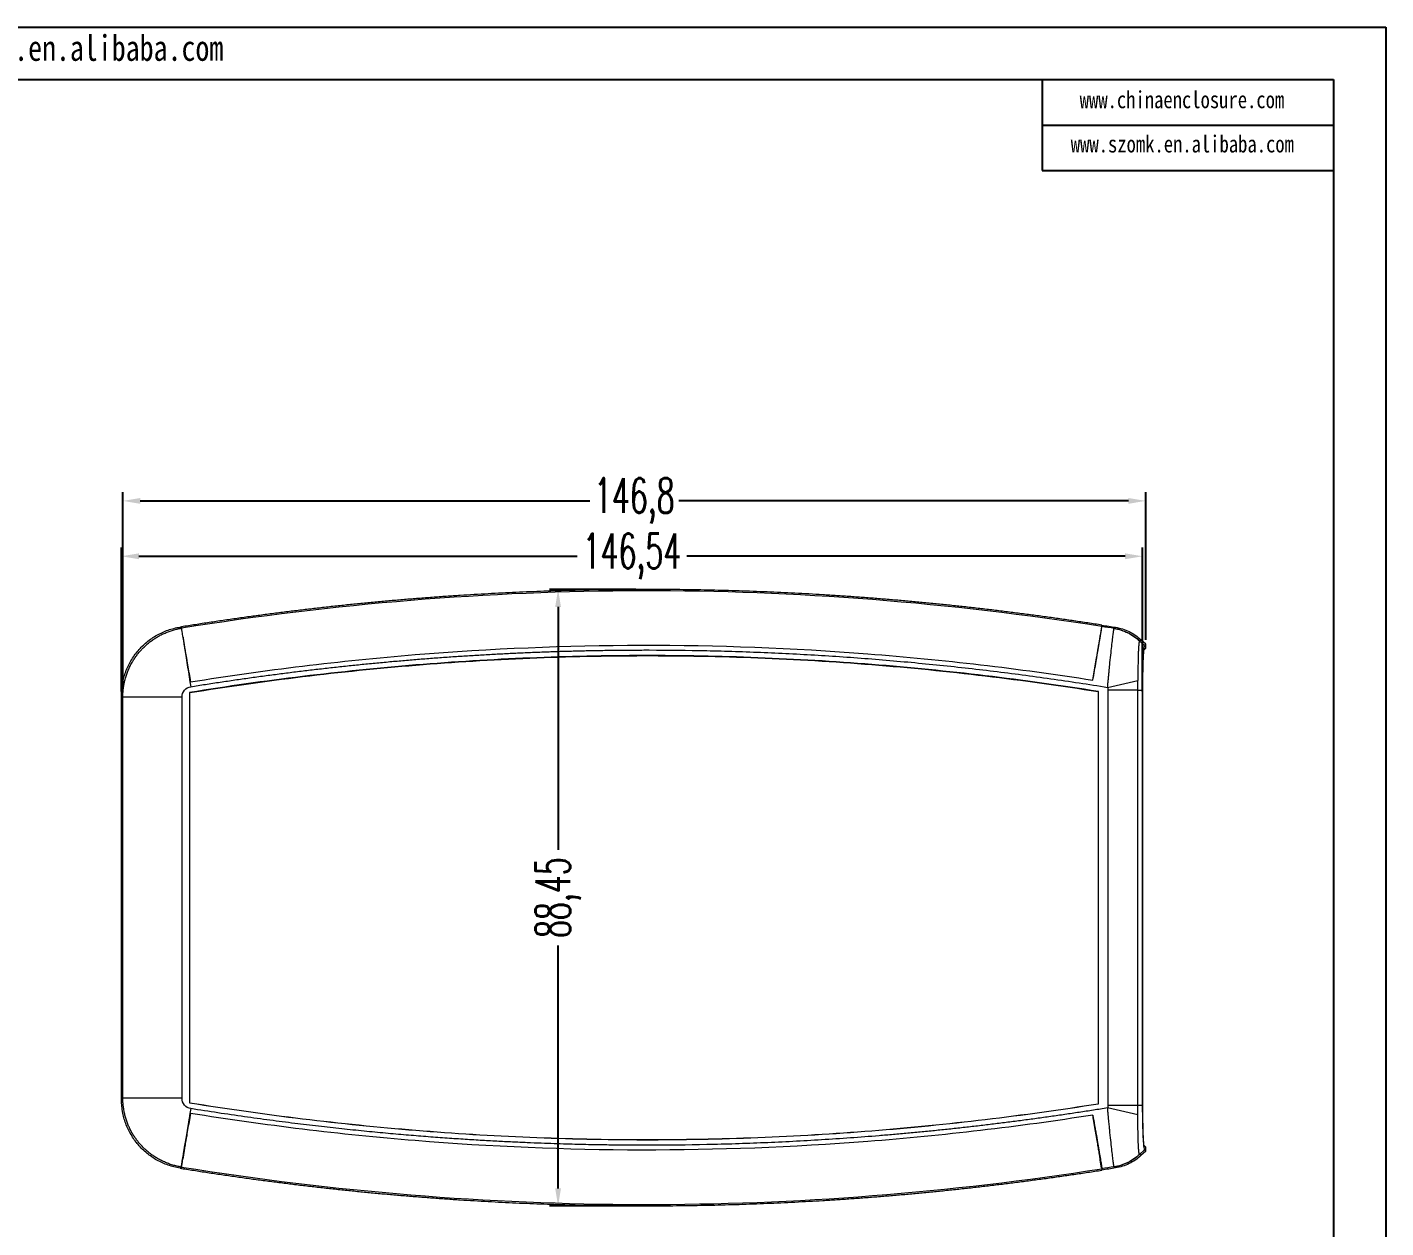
# Model space of a CAD drawing. Header units: inches. Extents: x 1388 to 2543, y 532 to 869.
# Drawn here: x 1640.3 to 1835.3, y 675.4 to 847.7 of the extents above; entities that cross this region are included whole.
import ezdxf

# ---------------------------------------------------------------- set-up
doc = ezdxf.new("R2010")
doc.units = ezdxf.units.IN
doc.layers.add('文字', color=81, linetype='Continuous')
doc.styles.add('SLDTEXTSTYLE2', font='TXT', dxfattribs={"width": 0.6, "bigfont": 'bigfont'})
doc.styles.add('宋体', font='', dxfattribs={"width": 0.8, "height": 3.5})
doc.styles.get('宋体').set_extended_font_data('SimSun')
doc.dimstyles.new('5', dxfattribs={"dimtxt": 5, "dimasz": 2.5, "dimexe": 1.25, "dimexo": 0.625, "dimtad": 0, "dimzin": 12, "dimtxsty": 'SLDTEXTSTYLE2', "dimcen": 2.5, "dimclrd": 3, "dimclre": 3, "dimclrt": 256, "dimadec": 0, "dimazin": 0, "dimtfac": 1, "dimtmove": 0, "dimatfit": 3, "dimfxl": 1, "dimarcsym": 0})

# ---------------------------------------------------------------- blocks, each defined once
blk = doc.blocks.new('*D106')
at = {"color": 3, "lineweight": -2}
for p, q in [((1654.05, 752.23), (1654.05, 781)), ((1800.86, 759.81), (1800.86, 781)), ((1656.55, 779.75), (1721.08, 779.75)), ((1798.36, 779.75), (1733.83, 779.75))]:
    blk.add_line(p, q, dxfattribs=at)
at = {"color": 3}
for points in [[(1656.55, 780.16), (1656.55, 779.33), (1654.05, 779.75)], [(1798.36, 780.16), (1798.36, 779.33), (1800.86, 779.75)]]:
    blk.add_solid(points, dxfattribs=at)
at = {"layer": 'Defpoints', "color": 0}
for p in [(1800.86, 779.75), (1800.86, 759.18), (1654.05, 751.61)]:
    blk.add_point(p, dxfattribs=at)
at = {"insert": (1727.45, 779.75), "char_height": 5, "attachment_point": 5, "style": 'SLDTEXTSTYLE2'}
blk.add_mtext('146,8', dxfattribs=at)
blk = doc.blocks.new('*D107')
at = {"color": 3, "lineweight": -2}
for p, q in [((1653.86, 752.4), (1653.86, 773.05)), ((1800.39, 752.4), (1800.39, 773.05)), ((1656.36, 771.8), (1719.25, 771.8)), ((1797.89, 771.8), (1735, 771.8))]:
    blk.add_line(p, q, dxfattribs=at)
at = {"color": 3}
for points in [[(1656.36, 772.22), (1656.36, 771.38), (1653.86, 771.8)], [(1797.89, 772.22), (1797.89, 771.38), (1800.39, 771.8)]]:
    blk.add_solid(points, dxfattribs=at)
at = {"layer": 'Defpoints', "color": 0}
for p in [(1800.39, 771.8), (1653.86, 751.77), (1800.39, 751.77)]:
    blk.add_point(p, dxfattribs=at)
at = {"insert": (1727.12, 771.8), "char_height": 5, "attachment_point": 5, "style": 'SLDTEXTSTYLE2'}
blk.add_mtext('146,54', dxfattribs=at)
blk = doc.blocks.new('*D108')
at = {"color": 3, "lineweight": -2}
for p, q in [((1727.66, 767.04), (1715.27, 767.04)), ((1716.52, 764.54), (1716.52, 729.69)), ((1716.52, 681.08), (1716.52, 715.94)), ((1727.87, 678.58), (1715.27, 678.58))]:
    blk.add_line(p, q, dxfattribs=at)
at = {"color": 3}
for points in [[(1716.1, 764.54), (1716.93, 764.54), (1716.52, 767.04)], [(1716.1, 681.08), (1716.93, 681.08), (1716.52, 678.58)]]:
    blk.add_solid(points, dxfattribs=at)
at = {"layer": 'Defpoints', "color": 0}
for p in [(1716.52, 767.04), (1728.29, 767.04), (1728.5, 678.58)]:
    blk.add_point(p, dxfattribs=at)
at = {"insert": (1716.52, 722.81), "char_height": 5, "attachment_point": 5, "rotation": 90, "style": 'SLDTEXTSTYLE2'}
blk.add_mtext('88,45', dxfattribs=at)

msp = doc.modelspace()

# ---------------------------------------------------------------- linework, layer by layer
for p, q in [((1388.446, 847.734), (1835.31, 847.734)), ((1835.31, 847.734), (1835.31, 531.77)), ((1400.01, 840.211), (1827.787, 840.211)), ((1785.993, 840.211), (1785.993, 827.15)), ((1827.787, 840.211), (1827.787, 539.293)), ((1785.993, 833.681), (1827.787, 833.681)), ((1785.993, 827.15), (1827.787, 827.15))]:
    msp.add_line(p, q)
at = {"color": 7, "linetype": 'Continuous', "lineweight": 15}
for p, q in [((1662.455, 761.471), (1662.255, 761.636)), ((1662.455, 761.669), (1662.455, 761.471)), ((1662.455, 761.669), (1662.455, 761.471)), ((1794.514, 761.687), (1794.294, 760.438)), ((1794.555, 761.917), (1794.555, 761.917)), ((1794.555, 761.719), (1794.555, 761.917)), ((1796.516, 761.605), (1796.322, 761.442)), ((1662.716, 760.19), (1662.716, 759.995)), ((1794.294, 760.243), (1794.294, 760.438)), ((1799.962, 759.662), (1800.158, 759.828)), ((1799.962, 759.662), (1800.659, 759.015)), ((1800.855, 759.181), (1800.158, 759.828)), ((1800.855, 758.61), (1800.613, 758.368)), ((1800.68, 758.575), (1800.855, 758.61)), ((1800.855, 758.61), (1800.855, 759.181)), ((1795.38, 752.989), (1799.731, 753.96)), ((1653.855, 751.773), (1654.05, 751.607)), ((1653.855, 693.847), (1653.855, 751.773)), ((1654.05, 751.607), (1662.542, 751.607)), ((1654.05, 694.014), (1654.05, 751.607)), ((1662.542, 694.014), (1662.542, 751.607)), ((1663.631, 752.248), (1663.631, 693.373)), ((1663.643, 752.237), (1663.631, 752.248)), ((1663.643, 693.383), (1663.643, 752.237)), ((1794.043, 752.38), (1794.043, 693.241)), ((1794.055, 693.23), (1794.055, 752.39)), ((1795.416, 752.588), (1795.416, 693.033)), ((1799.695, 752.588), (1799.695, 693.033)), ((1799.695, 752.588), (1800.392, 752.588)), ((1800.392, 752.588), (1800.392, 693.033)), ((1800.407, 693.345), (1800.407, 752.276)), ((1653.855, 693.847), (1654.05, 694.014)), ((1662.542, 694.014), (1654.05, 694.014)), ((1799.731, 691.661), (1795.38, 692.632)), ((1799.695, 693.033), (1800.392, 693.033)), ((1799.962, 685.959), (1800.659, 686.606)), ((1800.855, 686.44), (1800.158, 685.793)), ((1800.616, 687.249), (1800.855, 687.01)), ((1800.855, 687.01), (1800.68, 687.045)), ((1800.855, 686.44), (1800.855, 687.01)), ((1662.716, 685.626), (1662.716, 685.431)), ((1794.294, 685.183), (1794.294, 685.377)), ((1794.505, 683.987), (1794.294, 685.183)), ((1800.158, 685.793), (1799.962, 685.959)), ((1662.255, 683.984), (1662.455, 684.15)), ((1662.455, 683.952), (1662.455, 684.15)), ((1662.455, 683.952), (1662.455, 684.15)), ((1794.555, 683.901), (1794.555, 683.704)), ((1796.516, 684.016), (1796.322, 684.179))]:
    msp.add_line(p, q, dxfattribs=at)
at = {"color": 7, "linetype": 'Continuous', "lineweight": 15, "flags": 128}
for points in [[(1800.855, 759.181), (1800.788, 759.125), (1800.724, 759.07), (1800.659, 759.015)], [(1662.95, 758.391), (1663.042, 757.816), (1663.14, 757.207), (1663.243, 756.567), (1663.35, 755.902), (1663.46, 755.216), (1663.573, 754.515), (1663.688, 753.803), (1663.803, 753.087)], [(1794.043, 752.38), (1794.049, 752.385), (1794.055, 752.39)], [(1663.803, 692.534), (1663.688, 691.817), (1663.573, 691.106), (1663.46, 690.404), (1663.35, 689.719), (1663.243, 689.054), (1663.14, 688.414), (1663.042, 687.804), (1662.95, 687.23)], [(1663.631, 693.373), (1663.637, 693.378), (1663.643, 693.383)], [(1794.043, 693.241), (1794.049, 693.236), (1794.055, 693.23)], [(1800.659, 686.606), (1800.726, 686.549), (1800.79, 686.494), (1800.855, 686.44)]]:
    msp.add_lwpolyline(points, dxfattribs=at)
at = {"color": 7, "linetype": 'Continuous', "lineweight": 15}
for centre, start, end in [((1795.179, 754.548), 46.89515, 80.62135), ((1795.179, 691.073), 279.37865, 313.10482)]:
    msp.add_arc(centre, 6.985, start, end, dxfattribs=at)
for points, knots in [([(1794.555, 761.917), (1793.888, 762.021), (1792.553, 762.228), (1790.55, 762.527), (1788.548, 762.817), (1786.545, 763.097), (1784.543, 763.368), (1782.54, 763.629), (1780.537, 763.881), (1778.535, 764.123), (1776.533, 764.355), (1774.53, 764.577), (1772.528, 764.79), (1770.525, 764.993), (1768.523, 765.187), (1766.521, 765.371), (1764.519, 765.546), (1762.516, 765.71), (1760.514, 765.865), (1758.512, 766.011), (1756.51, 766.147), (1754.508, 766.273), (1752.506, 766.39), (1750.504, 766.497), (1748.502, 766.594), (1746.5, 766.682), (1744.499, 766.76), (1742.497, 766.828), (1740.495, 766.887), (1738.493, 766.936), (1736.491, 766.976), (1734.49, 767.006), (1732.488, 767.026), (1730.487, 767.037), (1728.485, 767.038), (1726.484, 767.029), (1724.482, 767.011), (1722.481, 766.983), (1720.479, 766.946), (1718.478, 766.899), (1716.476, 766.842), (1714.475, 766.776), (1712.474, 766.7), (1710.473, 766.614), (1708.471, 766.519), (1706.47, 766.414), (1704.469, 766.299), (1702.468, 766.175), (1700.467, 766.041), (1698.466, 765.898), (1696.465, 765.745), (1694.464, 765.582), (1692.463, 765.41), (1690.462, 765.228), (1688.462, 765.037), (1686.461, 764.835), (1684.46, 764.625), (1682.459, 764.404), (1680.459, 764.174), (1678.458, 763.934), (1676.457, 763.685), (1674.457, 763.426), (1672.456, 763.157), (1670.456, 762.879), (1668.455, 762.591), (1666.455, 762.294), (1664.455, 761.987), (1663.122, 761.775), (1662.455, 761.669)], [0, 0, 0, 0, 0.01527627, 0.03054136, 0.0457956, 0.06103933, 0.07627289, 0.09149662, 0.10671086, 0.12191595, 0.13711224, 0.15230005, 0.16747975, 0.18265166, 0.19781613, 0.21297351, 0.22812415, 0.24326838, 0.25840655, 0.27353901, 0.2886661, 0.30378817, 0.31890557, 0.33401865, 0.34912774, 0.36423321, 0.37933539, 0.39443465, 0.40953131, 0.42462574, 0.43971829, 0.45480929, 0.46989911, 0.48498808, 0.50007657, 0.51516491, 0.53025346, 0.54534257, 0.56043259, 0.57552386, 0.59061673, 0.60571156, 0.62080869, 0.63590847, 0.65101125, 0.66611738, 0.68122721, 0.69634108, 0.71145934, 0.72658234, 0.74171042, 0.75684394, 0.77198323, 0.78712865, 0.80228053, 0.81743924, 0.8326051, 0.84777846, 0.86295967, 0.87814906, 0.89334699, 0.90855379, 0.92376981, 0.93899538, 0.95423085, 0.96947654, 0.98473282, 1, 1, 1, 1]), ([(1794.555, 761.719), (1772.757, 765.138), (1750.597, 766.882), (1706.426, 766.801), (1684.307, 764.985), (1662.455, 761.471)], [0, 0, 0, 0, 0.5, 0.5, 1, 1, 1, 1]), ([(1653.855, 751.773), (1653.855, 752.366), (1653.907, 752.95), (1654.061, 753.813), (1654.125, 754.098), (1654.278, 754.665), (1654.368, 754.947), (1654.674, 755.78), (1654.924, 756.309), (1655.366, 757.066), (1655.525, 757.312), (1655.865, 757.792), (1656.047, 758.026), (1656.621, 758.7), (1657.038, 759.11), (1657.715, 759.668), (1657.949, 759.845), (1658.435, 760.178), (1658.688, 760.335), (1659.457, 760.768), (1659.99, 761.009), (1661.095, 761.396), (1661.67, 761.542), (1662.255, 761.636)], [0, 0, 0, 0, 0.125, 0.125, 0.1875, 0.1875, 0.25, 0.25, 0.375, 0.375, 0.4375, 0.4375, 0.5, 0.5, 0.625, 0.625, 0.6875, 0.6875, 0.75, 0.75, 0.875, 0.875, 1, 1, 1, 1]), ([(1654.05, 751.607), (1654.051, 751.714), (1654.054, 751.927), (1654.07, 752.247), (1654.096, 752.566), (1654.132, 752.883), (1654.178, 753.199), (1654.235, 753.513), (1654.301, 753.824), (1654.376, 754.132), (1654.461, 754.436), (1654.555, 754.736), (1654.658, 755.031), (1654.769, 755.321), (1654.889, 755.605), (1655.016, 755.884), (1655.15, 756.156), (1655.291, 756.422), (1655.439, 756.681), (1655.593, 756.933), (1655.753, 757.178), (1655.918, 757.415), (1656.087, 757.645), (1656.261, 757.867), (1656.494, 758.149), (1656.799, 758.488), (1657.188, 758.876), (1657.607, 759.25), (1658.056, 759.607), (1658.532, 759.943), (1659.035, 760.255), (1659.561, 760.54), (1660.109, 760.795), (1660.676, 761.018), (1661.258, 761.206), (1661.851, 761.362), (1662.254, 761.435), (1662.455, 761.471)], [0, 0, 0, 0, 0.02269792, 0.0454123, 0.06812774, 0.09082875, 0.11349981, 0.13612543, 0.15869021, 0.18117887, 0.20357633, 0.22586775, 0.24803859, 0.27007462, 0.29196204, 0.31368742, 0.33523782, 0.35660078, 0.37776437, 0.39871721, 0.41944846, 0.43994791, 0.4602059, 0.48021341, 0.49996203, 0.53805876, 0.57707586, 0.61694807, 0.65760211, 0.69895699, 0.74092463, 0.7834106, 0.8263151, 0.86953403, 0.91296033, 0.95648529, 1, 1, 1, 1]), ([(1662.455, 761.471), (1662.455, 761.444), (1662.466, 761.356), (1662.498, 761.134), (1662.512, 761.046), (1662.544, 760.838), (1662.563, 760.718), (1662.627, 760.322), (1662.678, 760.007), (1662.77, 759.455), (1662.803, 759.257), (1662.874, 758.84), (1662.911, 758.621), (1662.95, 758.391)], [0, 0, 0, 0, 0.25, 0.25, 0.375, 0.375, 0.5, 0.5, 0.75, 0.75, 0.875, 0.875, 1, 1, 1, 1]), ([(1662.455, 761.471), (1662.455, 761.444), (1662.466, 761.356), (1662.498, 761.134), (1662.512, 761.046), (1662.544, 760.838), (1662.563, 760.718), (1662.627, 760.322), (1662.678, 760.007), (1662.77, 759.455), (1662.803, 759.257), (1662.874, 758.84), (1662.911, 758.621), (1662.95, 758.391)], [0, 0, 0, 0, 0.25, 0.25, 0.375, 0.375, 0.5, 0.5, 0.75, 0.75, 0.875, 0.875, 1, 1, 1, 1]), ([(1793.261, 754.022), (1793.35, 754.529), (1793.437, 755.025), (1793.564, 755.753), (1793.605, 755.992), (1793.687, 756.466), (1793.728, 756.701), (1793.847, 757.389), (1793.921, 757.822), (1794.026, 758.435), (1794.059, 758.633), (1794.124, 759.016), (1794.156, 759.201), (1794.244, 759.728), (1794.297, 760.043), (1794.388, 760.601), (1794.428, 760.845), (1794.491, 761.244), (1794.515, 761.4), (1794.547, 761.627), (1794.555, 761.696), (1794.555, 761.719)], [0, 0, 0, 0, 0.125, 0.125, 0.1875, 0.1875, 0.25, 0.25, 0.375, 0.375, 0.4375, 0.4375, 0.5, 0.5, 0.625, 0.625, 0.75, 0.75, 0.875, 0.875, 1, 1, 1, 1]), ([(1793.261, 754.022), (1793.342, 754.483), (1793.506, 755.418), (1793.737, 756.751), (1793.952, 758.001), (1794.14, 759.106), (1794.301, 760.065), (1794.42, 760.797), (1794.488, 761.219), (1794.503, 761.324), (1794.503, 761.325)], [0, 0, 0, 0, 0.14091, 0.2859058, 0.426816, 0.5718139, 0.7127026, 0.8576785, 0.9985453, 1, 1, 1, 1]), ([(1794.555, 761.917), (1794.882, 761.865), (1795.536, 761.763), (1796.189, 761.657), (1796.516, 761.605)], [0, 0, 0, 0, 0.4999065, 1, 1, 1, 1]), ([(1795.38, 752.989), (1795.389, 753.089), (1795.407, 753.287), (1795.434, 753.58), (1795.461, 753.865), (1795.487, 754.141), (1795.512, 754.408), (1795.537, 754.665), (1795.561, 754.911), (1795.583, 755.146), (1795.605, 755.369), (1795.626, 755.581), (1795.646, 755.782), (1795.665, 755.97), (1795.729, 756.61), (1795.834, 757.626), (1795.972, 758.897), (1796.094, 759.941), (1796.173, 760.567), (1796.22, 760.908), (1796.246, 761.083), (1796.269, 761.225), (1796.288, 761.332), (1796.305, 761.407), (1796.313, 761.428), (1796.318, 761.439)], [0, 0, 0, 0, 0.02326, 0.0459844, 0.0681327, 0.0896667, 0.1105504, 0.1307502, 0.1502349, 0.1689755, 0.1869458, 0.2041216, 0.2204811, 0.2360048, 0.2506751, 0.3799897, 0.4999945, 0.6259031, 0.7493476, 0.7910464, 0.8329159, 0.8748508, 0.9167456, 0.9584958, 1, 1, 1, 1]), ([(1796.322, 761.442), (1796.989, 761.333), (1797.654, 761.124), (1798.893, 760.518), (1799.467, 760.121), (1799.962, 759.662)], [0, 0, 0, 0, 0.5, 0.5, 1, 1, 1, 1]), ([(1796.516, 761.605), (1797.195, 761.495), (1797.855, 761.286), (1799.091, 760.682), (1799.654, 760.296), (1800.158, 759.828)], [0, 0, 0, 0, 0.5, 0.5, 1, 1, 1, 1]), ([(1662.716, 759.995), (1662.716, 759.976), (1662.722, 759.921), (1662.748, 759.74), (1662.767, 759.614), (1662.818, 759.291), (1662.849, 759.097), (1662.905, 758.761), (1662.924, 758.642), (1662.967, 758.386), (1662.99, 758.25), (1663.061, 757.825), (1663.113, 757.518), (1663.197, 757.024), (1663.226, 756.854), (1663.287, 756.501), (1663.318, 756.319), (1663.414, 755.765), (1663.48, 755.384), (1663.617, 754.596), (1663.688, 754.188), (1663.761, 753.776)], [0, 0, 0, 0, 0.125, 0.125, 0.25, 0.25, 0.375, 0.375, 0.4375, 0.4375, 0.5, 0.5, 0.625, 0.625, 0.6875, 0.6875, 0.75, 0.75, 0.875, 0.875, 1, 1, 1, 1]), ([(1663.749, 753.774), (1674.45, 755.494), (1685.217, 756.802), (1706.82, 758.564), (1717.657, 759.018), (1739.333, 759.059), (1750.172, 758.646), (1771.782, 756.967), (1782.553, 755.7), (1793.261, 754.022)], [0, 0, 0, 0, 0.25, 0.25, 0.5, 0.5, 0.75, 0.75, 1, 1, 1, 1]), ([(1663.749, 753.774), (1674.45, 755.494), (1685.217, 756.802), (1706.82, 758.564), (1717.657, 759.018), (1739.333, 759.059), (1750.171, 758.646), (1771.782, 756.966), (1782.553, 755.7), (1793.261, 754.022)], [0, 0, 0, 0, 0.25, 0.25, 0.5, 0.5, 0.75, 0.75, 1, 1, 1, 1]), ([(1793.25, 754.024), (1793.322, 754.436), (1793.392, 754.838), (1793.529, 755.624), (1793.596, 756.01), (1793.724, 756.752), (1793.784, 757.102), (1793.868, 757.596), (1793.895, 757.756), (1793.948, 758.064), (1793.973, 758.214), (1794.044, 758.639), (1794.086, 758.893), (1794.142, 759.23), (1794.159, 759.335), (1794.19, 759.53), (1794.205, 759.619), (1794.243, 759.861), (1794.262, 759.986), (1794.288, 760.169), (1794.294, 760.225), (1794.294, 760.243)], [0, 0, 0, 0, 0.125, 0.125, 0.25, 0.25, 0.375, 0.375, 0.4375, 0.4375, 0.5, 0.5, 0.625, 0.625, 0.6875, 0.6875, 0.75, 0.75, 0.875, 0.875, 1, 1, 1, 1]), ([(1799.952, 759.647), (1799.948, 759.641), (1799.94, 759.627), (1799.928, 759.593), (1799.917, 759.548), (1799.904, 759.49), (1799.892, 759.418), (1799.88, 759.332), (1799.868, 759.231), (1799.845, 759.006), (1799.813, 758.595), (1799.78, 757.933), (1799.756, 757.121), (1799.743, 756.363), (1799.736, 755.699), (1799.733, 755.278), (1799.731, 754.846), (1799.73, 754.406), (1799.73, 754.108), (1799.731, 753.96)], [0, 0, 0, 0, 0.0280614, 0.0570786, 0.0870666, 0.1180441, 0.1499314, 0.1826071, 0.2161148, 0.2505086, 0.3815332, 0.5001007, 0.6048215, 0.7495353, 0.7995016, 0.8496462, 0.8999873, 0.9501469, 1, 1, 1, 1]), ([(1800.659, 759.015), (1800.641, 759), (1800.623, 758.944), (1800.588, 758.754), (1800.571, 758.622), (1800.539, 758.286), (1800.524, 758.078), (1800.495, 757.602), (1800.481, 757.335), (1800.457, 756.742), (1800.446, 756.413), (1800.427, 755.727), (1800.419, 755.365), (1800.405, 754.601), (1800.4, 754.204), (1800.394, 753.407), (1800.392, 753), (1800.392, 752.588)], [0, 0, 0, 0, 0.125, 0.125, 0.25, 0.25, 0.375, 0.375, 0.5, 0.5, 0.625, 0.625, 0.75, 0.75, 0.875, 0.875, 1, 1, 1, 1]), ([(1800.407, 752.276), (1800.407, 753.096), (1800.414, 753.916), (1800.442, 755.433), (1800.462, 756.129), (1800.512, 757.294), (1800.542, 757.761), (1800.608, 758.399), (1800.644, 758.569), (1800.68, 758.575)], [0, 0, 0, 0, 0.25, 0.25, 0.5, 0.5, 0.75, 0.75, 1, 1, 1, 1]), ([(1662.95, 758.391), (1663.061, 757.733), (1663.185, 757.012), (1663.389, 755.837), (1663.459, 755.432), (1663.602, 754.613), (1663.675, 754.197), (1663.749, 753.774)], [0, 0, 0, 0, 0.5, 0.5, 0.75, 0.75, 1, 1, 1, 1]), ([(1794.055, 752.39), (1794.052, 752.391), (1794.048, 752.392), (1794.045, 752.392), (1783.257, 754.109), (1772.422, 755.405), (1756.1, 756.7), (1750.645, 757.024), (1739.738, 757.451), (1734.284, 757.555), (1726.1, 757.546), (1723.372, 757.516), (1717.915, 757.4), (1715.185, 757.314), (1707.001, 756.976), (1701.555, 756.641), (1685.251, 755.311), (1674.425, 753.992), (1663.641, 752.249), (1663.637, 752.249), (1663.634, 752.248), (1663.631, 752.248)], [0.00972593, 0.00972593, 0.00972593, 0.00972593, 0.00980392, 0.00980392, 0.00980392, 0.25490196, 0.25490196, 0.37745098, 0.37745098, 0.5, 0.5, 0.56127451, 0.56127451, 0.62254902, 0.62254902, 0.74509804, 0.74509804, 0.99019608, 0.99019608, 0.99019608, 0.99027388, 0.99027388, 0.99027388, 0.99027388]), ([(1663.643, 752.237), (1674.426, 753.979), (1685.252, 755.299), (1701.556, 756.629), (1707.001, 756.964), (1715.186, 757.302), (1717.915, 757.388), (1723.372, 757.503), (1726.1, 757.534), (1734.283, 757.543), (1739.738, 757.439), (1750.644, 757.012), (1756.099, 756.688), (1772.421, 755.393), (1783.255, 754.097), (1794.043, 752.38)], [0.00980392, 0.00980392, 0.00980392, 0.00980392, 0.25490196, 0.25490196, 0.37745098, 0.37745098, 0.43872549, 0.43872549, 0.5, 0.5, 0.62254902, 0.62254902, 0.74509804, 0.74509804, 0.99019608, 0.99019608, 0.99019608, 0.99019608]), ([(1663.803, 753.087), (1664.505, 753.199), (1665.911, 753.422), (1668.02, 753.745), (1670.131, 754.057), (1672.244, 754.358), (1674.358, 754.648), (1676.473, 754.928), (1678.589, 755.196), (1680.707, 755.454), (1682.825, 755.701), (1684.945, 755.937), (1687.065, 756.162), (1689.187, 756.377), (1691.309, 756.58), (1693.433, 756.772), (1695.556, 756.953), (1697.681, 757.124), (1699.806, 757.283), (1701.932, 757.432), (1704.059, 757.569), (1706.186, 757.695), (1708.313, 757.81), (1710.441, 757.915), (1712.568, 758.008), (1714.697, 758.09), (1716.825, 758.161), (1718.954, 758.22), (1721.082, 758.269), (1723.211, 758.306), (1725.339, 758.333), (1727.468, 758.348), (1731.636, 758.355), (1737.846, 758.287), (1746.095, 758.028), (1754.341, 757.603), (1761.207, 757.111), (1766.696, 756.635), (1770.811, 756.237), (1774.921, 755.798), (1779.026, 755.318), (1783.125, 754.798), (1787.218, 754.237), (1791.303, 753.638), (1794.021, 753.205), (1795.38, 752.989)], [0, 0, 0, 0, 0.016152, 0.0323026, 0.0484519, 0.0645997, 0.080746, 0.096891, 0.1130344, 0.1291764, 0.1453168, 0.1614557, 0.1775931, 0.193729, 0.2098633, 0.225996, 0.2421272, 0.2582568, 0.2743848, 0.2905112, 0.306636, 0.3227592, 0.3388809, 0.3550009, 0.3711193, 0.3872362, 0.4033514, 0.4194651, 0.4355772, 0.4516878, 0.4677968, 0.4839043, 0.5000103, 0.5624244, 0.6248795, 0.6873624, 0.7498591, 0.7811467, 0.8124325, 0.8437144, 0.8749906, 0.9062592, 0.9375183, 0.9687659, 1, 1, 1, 1]), ([(1662.542, 751.607), (1662.542, 751.961), (1662.67, 752.309), (1663.13, 752.848), (1663.451, 753.03), (1663.803, 753.087)], [0, 0, 0, 0, 0.5, 0.5, 1, 1, 1, 1]), ([(1795.38, 752.989), (1795.387, 752.955), (1795.4, 752.89), (1795.414, 752.756), (1795.416, 752.655), (1795.416, 752.588)], [0, 0, 0, 0, 0.2512509, 0.4997851, 1, 1, 1, 1]), ([(1799.695, 752.588), (1799.697, 752.616), (1799.701, 752.692), (1799.707, 752.811), (1799.709, 752.868), (1799.716, 753.044), (1799.72, 753.162), (1799.729, 753.511), (1799.731, 753.739), (1799.731, 753.96)], [0, 0, 0, 0, 0.125, 0.125, 0.25, 0.25, 0.5, 0.5, 1, 1, 1, 1]), ([(1799.695, 752.588), (1799.63, 752.585), (1799.491, 752.578), (1799.265, 752.573), (1799.009, 752.571), (1798.774, 752.572), (1798.506, 752.576), (1798.237, 752.58), (1797.937, 752.584), (1797.624, 752.585), (1797.265, 752.585), (1796.834, 752.585), (1796.38, 752.586), (1795.905, 752.587), (1795.581, 752.588), (1795.416, 752.588)], [0, 0, 0, 0, 0.05362, 0.1132123, 0.1787894, 0.2503603, 0.2896491, 0.3753047, 0.4444796, 0.5002581, 0.5927588, 0.6889835, 0.788932, 0.8926042, 1, 1, 1, 1]), ([(1662.255, 683.984), (1661.67, 684.079), (1661.102, 684.223), (1660.274, 684.512), (1660.003, 684.621), (1659.468, 684.862), (1659.203, 684.996), (1658.43, 685.43), (1657.948, 685.762), (1657.271, 686.319), (1657.053, 686.515), (1656.633, 686.927), (1656.431, 687.144), (1655.857, 687.818), (1655.519, 688.295), (1655.075, 689.052), (1654.939, 689.311), (1654.687, 689.844), (1654.572, 690.118), (1654.267, 690.947), (1654.114, 691.511), (1653.908, 692.663), (1653.855, 693.255), (1653.855, 693.847)], [0, 0, 0, 0, 0.125, 0.125, 0.1875, 0.1875, 0.25, 0.25, 0.375, 0.375, 0.4375, 0.4375, 0.5, 0.5, 0.625, 0.625, 0.6875, 0.6875, 0.75, 0.75, 0.875, 0.875, 1, 1, 1, 1]), ([(1662.455, 684.15), (1662.35, 684.168), (1662.139, 684.204), (1661.826, 684.271), (1661.516, 684.347), (1661.208, 684.433), (1660.903, 684.529), (1660.602, 684.635), (1660.305, 684.749), (1660.013, 684.873), (1659.727, 685.005), (1659.446, 685.145), (1659.17, 685.294), (1658.902, 685.45), (1658.64, 685.613), (1658.385, 685.782), (1658.137, 685.958), (1657.897, 686.14), (1657.665, 686.327), (1657.44, 686.52), (1657.224, 686.716), (1657.015, 686.917), (1656.815, 687.121), (1656.624, 687.327), (1656.382, 687.603), (1656.097, 687.957), (1655.775, 688.403), (1655.473, 688.876), (1655.192, 689.375), (1654.936, 689.899), (1654.708, 690.444), (1654.51, 691.009), (1654.345, 691.591), (1654.215, 692.186), (1654.121, 692.79), (1654.062, 693.4), (1654.054, 693.809), (1654.05, 694.014)], [0, 0, 0, 0, 0.0226977, 0.0454123, 0.0681285, 0.0908307, 0.1135035, 0.1361314, 0.158699, 0.181191, 0.2035924, 0.2258883, 0.2480642, 0.2701058, 0.2919993, 0.3137314, 0.3352891, 0.3566599, 0.3778318, 0.3987935, 0.4195342, 0.4400436, 0.4603121, 0.4803305, 0.5000906, 0.5381658, 0.5771632, 0.6170177, 0.6576559, 0.698997, 0.7409529, 0.7834292, 0.8263261, 0.8695394, 0.9129621, 0.9564853, 1, 1, 1, 1]), ([(1663.803, 692.534), (1663.451, 692.591), (1663.13, 692.772), (1662.67, 693.311), (1662.542, 693.66), (1662.542, 694.014)], [0, 0, 0, 0, 0.5, 0.5, 1, 1, 1, 1]), ([(1663.631, 693.373), (1663.634, 693.372), (1663.637, 693.372), (1663.641, 693.371), (1674.425, 691.629), (1685.251, 690.31), (1701.555, 688.98), (1707.001, 688.645), (1715.185, 688.306), (1717.915, 688.221), (1723.372, 688.105), (1726.1, 688.075), (1734.284, 688.066), (1739.738, 688.17), (1750.645, 688.597), (1756.1, 688.92), (1772.422, 690.216), (1783.257, 691.512), (1794.045, 693.229), (1794.048, 693.229), (1794.052, 693.23), (1794.055, 693.23)], [0.00972593, 0.00972593, 0.00972593, 0.00972593, 0.00980374, 0.00980374, 0.00980374, 0.25490178, 0.25490178, 0.3774508, 0.3774508, 0.43872531, 0.43872531, 0.49999982, 0.49999982, 0.62254884, 0.62254884, 0.74509786, 0.74509786, 0.9901959, 0.9901959, 0.9901959, 0.99027388, 0.99027388, 0.99027388, 0.99027388]), ([(1663.643, 693.383), (1674.426, 691.641), (1685.252, 690.322), (1701.556, 688.992), (1707.001, 688.657), (1715.186, 688.318), (1717.915, 688.233), (1723.372, 688.117), (1726.1, 688.087), (1734.283, 688.078), (1739.738, 688.182), (1750.644, 688.609), (1756.099, 688.933), (1772.421, 690.228), (1783.255, 691.524), (1794.043, 693.241)], [0.00980392, 0.00980392, 0.00980392, 0.00980392, 0.25490196, 0.25490196, 0.37745098, 0.37745098, 0.43872549, 0.43872549, 0.5, 0.5, 0.62254902, 0.62254902, 0.74509804, 0.74509804, 0.99019608, 0.99019608, 0.99019608, 0.99019608]), ([(1795.38, 692.632), (1794.701, 692.523), (1793.343, 692.305), (1791.303, 691.99), (1789.261, 691.685), (1787.217, 691.39), (1785.172, 691.104), (1783.125, 690.829), (1781.076, 690.564), (1779.026, 690.309), (1776.974, 690.064), (1774.921, 689.829), (1772.866, 689.604), (1770.81, 689.39), (1768.753, 689.186), (1766.695, 688.991), (1764.636, 688.807), (1760.52, 688.46), (1754.341, 688.017), (1746.095, 687.592), (1737.846, 687.333), (1732.325, 687.273), (1729.495, 687.271), (1729.312, 687.271), (1729.008, 687.271), (1728.584, 687.271), (1728.038, 687.272), (1727.371, 687.275), (1726.582, 687.279), (1725.673, 687.286), (1724.642, 687.297), (1723.491, 687.311), (1722.218, 687.332), (1720.824, 687.358), (1719.309, 687.392), (1717.673, 687.436), (1715.916, 687.49), (1714.037, 687.556), (1712.038, 687.635), (1709.918, 687.731), (1707.677, 687.843), (1705.316, 687.975), (1702.834, 688.129), (1700.232, 688.306), (1697.51, 688.509), (1694.668, 688.74), (1691.706, 689.002), (1688.625, 689.298), (1685.426, 689.629), (1682.108, 689.999), (1678.672, 690.411), (1675.119, 690.867), (1671.449, 691.371), (1667.663, 691.924), (1665.103, 692.329), (1663.803, 692.534)], [0, 0, 0, 0, 0.0156153, 0.0312342, 0.0468565, 0.0624818, 0.0781101, 0.0937409, 0.1093742, 0.1250095, 0.1406468, 0.1562858, 0.1719261, 0.1875677, 0.2032102, 0.2188535, 0.2344972, 0.2501412, 0.312638, 0.3751209, 0.4375761, 0.4999903, 0.5004552, 0.5018366, 0.5041346, 0.5073492, 0.5114803, 0.5165282, 0.5224929, 0.5293744, 0.537173, 0.5458886, 0.5555216, 0.5660719, 0.5775399, 0.5899256, 0.6032294, 0.6174513, 0.6325918, 0.648651, 0.6656292, 0.6835267, 0.7023437, 0.7220807, 0.742738, 0.7643158, 0.7868145, 0.8102345, 0.8345762, 0.8598398, 0.8860258, 0.9131344, 0.9411661, 0.9701212, 1, 1, 1, 1]), ([(1795.416, 693.033), (1795.416, 692.999), (1795.416, 692.932), (1795.411, 692.831), (1795.399, 692.731), (1795.387, 692.665), (1795.38, 692.632)], [0, 0, 0, 0, 0.24997, 0.5003324, 0.7487963, 1, 1, 1, 1]), ([(1796.318, 684.182), (1796.315, 684.187), (1796.311, 684.197), (1796.303, 684.224), (1796.294, 684.262), (1796.285, 684.309), (1796.274, 684.367), (1796.263, 684.435), (1796.25, 684.514), (1796.237, 684.602), (1796.222, 684.699), (1796.207, 684.806), (1796.168, 685.095), (1796.094, 685.68), (1795.972, 686.724), (1795.834, 687.995), (1795.723, 689.061), (1795.648, 689.819), (1795.61, 690.197), (1795.57, 690.615), (1795.526, 691.071), (1795.479, 691.563), (1795.43, 692.088), (1795.397, 692.448), (1795.38, 692.632)], [0, 0, 0, 0, 0.0226041, 0.045295, 0.0680566, 0.0908725, 0.1137259, 0.1365999, 0.1594776, 0.1823416, 0.2051748, 0.2279602, 0.2506807, 0.3741209, 0.5000322, 0.6200326, 0.7493499, 0.7772717, 0.8080839, 0.8416567, 0.8778335, 0.9164297, 0.9572321, 1, 1, 1, 1]), ([(1795.416, 693.033), (1795.509, 693.033), (1795.691, 693.033), (1795.962, 693.034), (1796.227, 693.034), (1796.486, 693.035), (1796.738, 693.035), (1796.983, 693.036), (1797.221, 693.036), (1797.452, 693.036), (1797.684, 693.036), (1797.937, 693.037), (1798.237, 693.041), (1798.506, 693.045), (1798.805, 693.049), (1799.093, 693.05), (1799.414, 693.046), (1799.606, 693.037), (1799.695, 693.033)], [0, 0, 0, 0, 0.0601297, 0.1191098, 0.1769402, 0.2336211, 0.2891523, 0.343534, 0.396766, 0.4488483, 0.4997811, 0.5555547, 0.6247286, 0.7103872, 0.7496671, 0.8437489, 0.927185, 1, 1, 1, 1]), ([(1799.731, 691.661), (1799.731, 691.881), (1799.729, 692.109), (1799.72, 692.459), (1799.716, 692.576), (1799.709, 692.752), (1799.707, 692.81), (1799.701, 692.929), (1799.697, 693.005), (1799.695, 693.033)], [0, 0, 0, 0, 0.5, 0.5, 0.75, 0.75, 0.875, 0.875, 1, 1, 1, 1]), ([(1800.392, 693.033), (1800.392, 692.62), (1800.394, 692.214), (1800.4, 691.416), (1800.405, 691.02), (1800.419, 690.256), (1800.427, 689.894), (1800.446, 689.207), (1800.457, 688.879), (1800.481, 688.286), (1800.495, 688.019), (1800.524, 687.543), (1800.539, 687.335), (1800.571, 686.999), (1800.588, 686.866), (1800.623, 686.676), (1800.641, 686.621), (1800.659, 686.606)], [0, 0, 0, 0, 0.125, 0.125, 0.25, 0.25, 0.375, 0.375, 0.5, 0.5, 0.625, 0.625, 0.75, 0.75, 0.875, 0.875, 1, 1, 1, 1]), ([(1800.68, 687.045), (1800.644, 687.052), (1800.608, 687.222), (1800.542, 687.859), (1800.512, 688.327), (1800.462, 689.492), (1800.442, 690.188), (1800.414, 691.705), (1800.407, 692.524), (1800.407, 693.345)], [0, 0, 0, 0, 0.25, 0.25, 0.5, 0.5, 0.75, 0.75, 1, 1, 1, 1]), ([(1663.761, 691.845), (1663.688, 691.433), (1663.618, 691.03), (1663.481, 690.245), (1663.414, 689.859), (1663.286, 689.117), (1663.226, 688.767), (1663.142, 688.273), (1663.115, 688.113), (1663.063, 687.805), (1663.037, 687.655), (1662.966, 687.23), (1662.924, 686.976), (1662.868, 686.639), (1662.851, 686.534), (1662.82, 686.34), (1662.805, 686.25), (1662.767, 686.008), (1662.748, 685.883), (1662.723, 685.701), (1662.716, 685.644), (1662.716, 685.626)], [0, 0, 0, 0, 0.125, 0.125, 0.25, 0.25, 0.375, 0.375, 0.4375, 0.4375, 0.5, 0.5, 0.625, 0.625, 0.6875, 0.6875, 0.75, 0.75, 0.875, 0.875, 1, 1, 1, 1]), ([(1662.95, 687.23), (1663.061, 687.888), (1663.185, 688.609), (1663.389, 689.783), (1663.459, 690.189), (1663.602, 691.008), (1663.675, 691.424), (1663.749, 691.847)], [0, 0, 0, 0, 0.5, 0.5, 0.75, 0.75, 1, 1, 1, 1]), ([(1793.261, 691.599), (1782.553, 689.921), (1771.781, 688.654), (1750.172, 686.975), (1739.333, 686.562), (1717.657, 686.603), (1706.82, 687.057), (1685.216, 688.819), (1674.45, 690.127), (1663.749, 691.847)], [0, 0, 0, 0, 0.25, 0.25, 0.5, 0.5, 0.75, 0.75, 1, 1, 1, 1]), ([(1793.261, 691.599), (1782.553, 689.921), (1771.781, 688.654), (1750.172, 686.975), (1739.333, 686.562), (1717.657, 686.603), (1706.82, 687.057), (1685.217, 688.819), (1674.45, 690.127), (1663.749, 691.847)], [0, 0, 0, 0, 0.25, 0.25, 0.5, 0.5, 0.75, 0.75, 1, 1, 1, 1]), ([(1794.294, 685.377), (1794.294, 685.396), (1794.288, 685.451), (1794.262, 685.632), (1794.243, 685.759), (1794.192, 686.082), (1794.161, 686.275), (1794.106, 686.611), (1794.086, 686.731), (1794.043, 686.986), (1794.021, 687.122), (1793.949, 687.547), (1793.897, 687.854), (1793.813, 688.348), (1793.784, 688.519), (1793.723, 688.871), (1793.692, 689.054), (1793.596, 689.607), (1793.53, 689.989), (1793.393, 690.776), (1793.322, 691.185), (1793.25, 691.597)], [0, 0, 0, 0, 0.125, 0.125, 0.25, 0.25, 0.375, 0.375, 0.4375, 0.4375, 0.5, 0.5, 0.625, 0.625, 0.6875, 0.6875, 0.75, 0.75, 0.875, 0.875, 1, 1, 1, 1]), ([(1793.261, 691.599), (1793.35, 691.091), (1793.437, 690.595), (1793.564, 689.868), (1793.605, 689.628), (1793.687, 689.155), (1793.728, 688.919), (1793.847, 688.232), (1793.921, 687.799), (1794.026, 687.186), (1794.059, 686.988), (1794.124, 686.605), (1794.156, 686.42), (1794.244, 685.893), (1794.297, 685.578), (1794.388, 685.02), (1794.428, 684.776), (1794.491, 684.377), (1794.515, 684.22), (1794.547, 683.994), (1794.555, 683.924), (1794.555, 683.902)], [0, 0, 0, 0, 0.125, 0.125, 0.1875, 0.1875, 0.25, 0.25, 0.375, 0.375, 0.4375, 0.4375, 0.5, 0.5, 0.625, 0.625, 0.75, 0.75, 0.875, 0.875, 1, 1, 1, 1]), ([(1794.538, 684.045), (1794.537, 684.057), (1794.53, 684.123), (1794.476, 684.472), (1794.376, 685.095), (1794.237, 685.938), (1794.065, 686.959), (1793.865, 688.129), (1793.642, 689.418), (1793.438, 690.592), (1793.308, 691.329), (1793.261, 691.599)], [0, 0, 0, 0, 0.0272502, 0.1556455, 0.2840409, 0.4124364, 0.5408317, 0.6692271, 0.7976381, 0.9260492, 1, 1, 1, 1]), ([(1799.952, 685.973), (1799.948, 685.98), (1799.94, 685.994), (1799.929, 686.026), (1799.918, 686.068), (1799.906, 686.119), (1799.896, 686.179), (1799.885, 686.249), (1799.874, 686.327), (1799.864, 686.414), (1799.855, 686.51), (1799.845, 686.614), (1799.836, 686.727), (1799.827, 686.848), (1799.818, 686.976), (1799.81, 687.113), (1799.802, 687.257), (1799.795, 687.408), (1799.787, 687.567), (1799.773, 687.929), (1799.754, 688.55), (1799.742, 689.314), (1799.736, 689.923), (1799.733, 690.343), (1799.732, 690.774), (1799.731, 691.213), (1799.731, 691.511), (1799.731, 691.661)], [0, 0, 0, 0, 0.0279778, 0.0559203, 0.083833, 0.1117204, 0.1395859, 0.1674318, 0.1952595, 0.2230698, 0.2508629, 0.2786387, 0.3063968, 0.3341367, 0.3618579, 0.3895603, 0.417244, 0.4449098, 0.4725591, 0.5001941, 0.6254817, 0.7496036, 0.7996944, 0.8497484, 0.8997974, 0.9498713, 1, 1, 1, 1]), ([(1662.455, 684.15), (1662.455, 684.176), (1662.466, 684.265), (1662.498, 684.487), (1662.512, 684.575), (1662.544, 684.783), (1662.563, 684.903), (1662.627, 685.298), (1662.678, 685.614), (1662.77, 686.166), (1662.803, 686.364), (1662.874, 686.781), (1662.911, 687), (1662.95, 687.23)], [0, 0, 0, 0, 0.25, 0.25, 0.375, 0.375, 0.5, 0.5, 0.75, 0.75, 0.875, 0.875, 1, 1, 1, 1]), ([(1662.95, 687.23), (1662.872, 686.77), (1662.802, 686.357), (1662.711, 685.807), (1662.682, 685.636), (1662.63, 685.316), (1662.606, 685.169), (1662.542, 684.773), (1662.51, 684.566), (1662.477, 684.341), (1662.469, 684.281), (1662.458, 684.192), (1662.455, 684.163), (1662.455, 684.15)], [0, 0, 0, 0, 0.25, 0.25, 0.375, 0.375, 0.5, 0.5, 0.75, 0.75, 0.875, 0.875, 1, 1, 1, 1]), ([(1799.962, 685.959), (1799.467, 685.5), (1798.893, 685.103), (1797.654, 684.497), (1796.989, 684.287), (1796.322, 684.179)], [0, 0, 0, 0, 0.5, 0.5, 1, 1, 1, 1]), ([(1800.158, 685.793), (1799.654, 685.325), (1799.083, 684.934), (1797.846, 684.332), (1797.195, 684.126), (1796.516, 684.016)], [0, 0, 0, 0, 0.5, 0.5, 1, 1, 1, 1]), ([(1662.455, 684.15), (1684.307, 680.635), (1706.426, 678.82), (1750.597, 678.739), (1772.757, 680.482), (1794.555, 683.901)], [0, 0, 0, 0, 0.5, 0.5, 1, 1, 1, 1]), ([(1662.455, 683.952), (1663.122, 683.846), (1664.455, 683.634), (1666.455, 683.327), (1668.455, 683.029), (1670.456, 682.741), (1672.456, 682.463), (1674.457, 682.195), (1676.457, 681.936), (1678.458, 681.686), (1680.459, 681.447), (1682.459, 681.217), (1684.46, 680.996), (1686.461, 680.785), (1688.462, 680.584), (1690.462, 680.393), (1692.463, 680.211), (1694.464, 680.038), (1696.465, 679.876), (1698.466, 679.723), (1700.467, 679.579), (1702.468, 679.445), (1704.469, 679.321), (1706.47, 679.207), (1708.471, 679.102), (1710.473, 679.007), (1712.474, 678.921), (1714.475, 678.845), (1716.476, 678.779), (1718.478, 678.722), (1720.479, 678.675), (1722.481, 678.637), (1724.482, 678.61), (1726.484, 678.591), (1728.485, 678.583), (1730.487, 678.584), (1732.488, 678.595), (1734.49, 678.615), (1736.491, 678.645), (1738.493, 678.684), (1740.495, 678.734), (1742.497, 678.792), (1744.499, 678.861), (1746.5, 678.939), (1748.502, 679.027), (1750.504, 679.124), (1752.506, 679.231), (1754.508, 679.348), (1756.51, 679.474), (1758.512, 679.61), (1760.514, 679.755), (1762.516, 679.91), (1764.519, 680.075), (1766.521, 680.25), (1768.523, 680.434), (1770.525, 680.627), (1772.528, 680.831), (1774.53, 681.043), (1776.533, 681.266), (1778.535, 681.498), (1780.537, 681.74), (1782.54, 681.991), (1784.543, 682.253), (1786.545, 682.523), (1788.548, 682.804), (1790.55, 683.094), (1792.553, 683.393), (1793.888, 683.6), (1794.555, 683.704)], [0, 0, 0, 0, 0.0152672, 0.0305235, 0.0457692, 0.0610046, 0.0762302, 0.0914462, 0.106653, 0.1218509, 0.1370403, 0.1522215, 0.1673949, 0.1825608, 0.1977195, 0.2128714, 0.2280168, 0.2431561, 0.2582896, 0.2734177, 0.2885407, 0.3036589, 0.3187728, 0.3338826, 0.3489887, 0.3640915, 0.3791913, 0.3942884, 0.4093833, 0.4244761, 0.4395674, 0.4546574, 0.4697465, 0.4848351, 0.4999234, 0.5150119, 0.5301009, 0.5451907, 0.5602817, 0.5753743, 0.5904687, 0.6055654, 0.6206646, 0.6357668, 0.6508723, 0.6659814, 0.6810944, 0.6962118, 0.7113339, 0.726461, 0.7415935, 0.7567316, 0.7718759, 0.7870265, 0.8021839, 0.8173483, 0.8325203, 0.8476999, 0.8628878, 0.878084, 0.8932891, 0.9085034, 0.9237271, 0.9389607, 0.9542044, 0.9694586, 0.9847237, 1, 1, 1, 1]), ([(1796.516, 684.016), (1796.189, 683.963), (1795.536, 683.858), (1794.882, 683.755), (1794.555, 683.704)], [0, 0, 0, 0, 0.5000935, 1, 1, 1, 1])]:
    msp.add_open_spline(points, degree=3, knots=knots, dxfattribs=at)
for points in [[(1662.255, 761.636), (1662.322, 761.647), (1662.388, 761.658), (1662.455, 761.669)], [(1796.318, 761.439), (1795.73, 761.534), (1795.143, 761.627), (1794.555, 761.719)], [(1796.322, 761.442), (1796.321, 761.441), (1796.32, 761.44), (1796.318, 761.439)], [(1799.952, 759.647), (1799.956, 759.652), (1799.961, 759.659), (1799.962, 759.662)], [(1799.962, 685.959), (1799.961, 685.961), (1799.956, 685.968), (1799.952, 685.973)], [(1662.255, 683.984), (1662.322, 683.974), (1662.388, 683.963), (1662.455, 683.952)], [(1796.318, 684.182), (1795.73, 684.087), (1795.143, 683.994), (1794.555, 683.901)], [(1796.318, 684.182), (1796.32, 684.181), (1796.321, 684.18), (1796.322, 684.179)]]:
    msp.add_open_spline(points, degree=3, dxfattribs=at)

# ---------------------------------------------------------------- texts
at = {"layer": '文字', "color": 0, "attachment_point": 1, "style": '宋体'}
for s, insert, char_height, width in [('www.szomk.en.alibaba.com', (1620.438, 846.582), 3.67789, 64.61702), ('www.chinaenclosure.com', (1791.377, 838.557), 2.45193, 43.07802), ('www.szomk.en.alibaba.com', (1790.096, 832.207), 2.45193, 43.07802)]:
    msp.add_mtext(s, dxfattribs=dict(at, insert=insert, char_height=char_height, width=width))

# ---------------------------------------------------------------- dimensions: what is measured, and where the dimension line sits
dim = msp.add_linear_dim(base=(1800.8551, 779.7477), p1=(1654.0503, 751.607), p2=(1800.8551, 759.1812), dimstyle='5')
dim.commit()
dim.dimension.update_dxf_attribs({"geometry": '*D106', "text_midpoint": (1727.4527, 779.7477), "dimtype": 160})
dim = msp.add_linear_dim(base=(1800.392, 771.8), p1=(1653.855, 751.773), p2=(1800.392, 751.773), dimstyle='5')
dim.commit()
dim.dimension.update_dxf_attribs({"geometry": '*D107', "text_midpoint": (1727.124, 771.8)})
dim = msp.add_linear_dim(base=(1716.518, 767.036), p1=(1728.495, 678.584), p2=(1728.287, 767.036), angle=90, dimstyle='5')
dim.commit()
dim.dimension.update_dxf_attribs({"geometry": '*D108', "text_midpoint": (1716.518, 722.81)})

doc.saveas('drawing.dxf')
